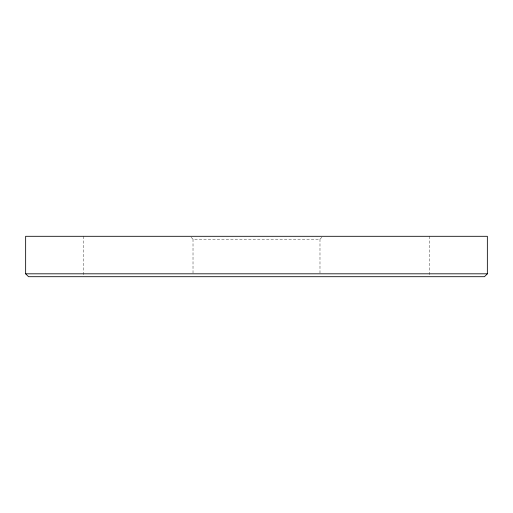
<?xml version="1.0" encoding="UTF-8"?>
<svg xmlns="http://www.w3.org/2000/svg" width="513" height="513" viewBox="0 0 513 513"><rect width="100%" height="100%" fill="white"/><g stroke="black" fill="none" stroke-linecap="round" stroke-linejoin="round"><path stroke-width="0.38" stroke-dasharray="2.56 1.92" d="M191.093 237.262L193.016 239.186L319.984 239.186L321.907 237.262M429.637 236.301L429.637 275.904M319.984 239.186L319.984 273.025M193.016 239.186L193.016 273.025M83.362 236.301L83.362 275.904"/><path stroke-width="0.77" d="M487.35 273.814L484.464 276.699L28.536 276.699L25.65 273.814L25.65 236.301L487.35 236.301L487.35 273.814L25.65 273.814"/></g></svg>
